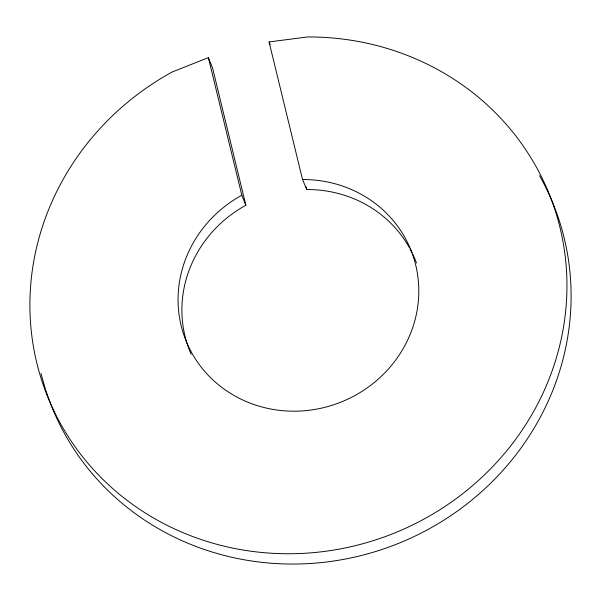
<?xml version="1.0" encoding="UTF-8"?>
<svg xmlns="http://www.w3.org/2000/svg" width="601" height="601" viewBox="0 0 601 601"><rect width="100%" height="100%" fill="white"/><g stroke="black" fill="none" stroke-linecap="round" stroke-linejoin="round"><path stroke-width="0.9" d="M191.171 354.327A121.605 115.257 -22.1 0 1 245.854 205.272L212.574 68.003L208.367 57.643L172.156 72.007A270.488 256.357 -22.1 0 0 118.915 493.857A270.488 256.357 -22.1 0 0 547.488 382.92A270.488 256.357 -22.1 0 0 307.569 36.954L269.075 41.935L302.521 179.519L306.735 189.518A121.605 115.257 -22.1 0 1 409.168 247.266M269.075 41.935L270.119 44.527M208.367 57.643L241.82 195.235L245.854 205.272M306.067 186.791L306.735 189.518M302.521 179.519A121.252 114.919 -22.1 0 1 410.077 334.607A121.252 114.919 -22.1 0 1 217.953 384.339A121.252 114.919 -22.1 0 1 241.82 195.235M410.047 248.852A121.605 115.257 -22.1 0 1 412.143 252.901M412.94 254.554A121.605 115.257 -22.1 0 1 416.493 263.02M539.57 175.762A270.435 256.311 -22.1 0 1 396.863 544.048A270.435 256.311 -22.1 0 1 41.071 373.394"/></g></svg>
